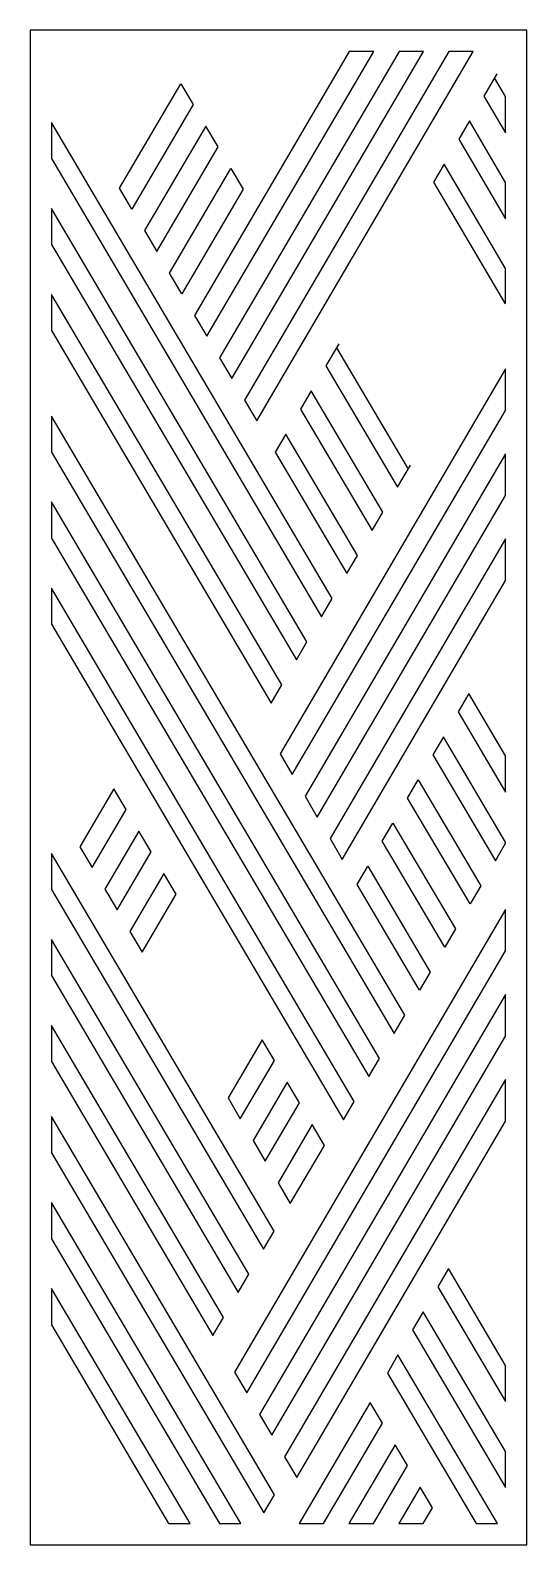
# Model space of a CAD drawing. Header units: millimetres. Extents: x -46 to 1046, y -46 to 3287.
import ezdxf

# ---------------------------------------------------------------- set-up
doc = ezdxf.new("R2010")
doc.units = ezdxf.units.MM
doc.layers.get('0').update_dxf_attribs({"color": 160})

msp = doc.modelspace()

# ---------------------------------------------------------------- linework, layer by layer
msp.add_line((627.7, 2588.6), (785.3, 2321.4))
for points in [[(-46.4, -46.4), (1046.4, -46.4), (1046.4, 3287.4), (-46.4, 3287.4)], [(709.5, 3241), (655.8, 3241), (315.3, 2659.8), (342.3, 2614.1)], [(765.5, 3241), (370.3, 2566.5), (397.3, 2520.8), (819.2, 3241)], [(875.1, 3241), (425.3, 2473.2), (452.3, 2427.5), (928.8, 3241)], [(150.3, 2939.6), (285, 3169.6), (312, 3123.9), (177.2, 2893.9)], [(0, 3004.9), (594.9, 1996.4), (618.4, 2036.4), (0, 3084.6)], [(205.3, 2846.3), (232.2, 2800.6), (367, 3030.6), (340, 3076.3)], [(1000, 2952.2), (920.1, 3087.7), (896.6, 3047.7), (1000, 2872.5)], [(287.2, 2707.3), (260.3, 2753), (395, 2983), (422, 2937.3)], [(1000, 2687.8), (1000, 2762.9), (864.4, 2992.7), (841, 2952.7), (998.6, 2685.5)], [(0, 2815.6), (539.3, 1901.4), (562.7, 1941.4), (0, 2895.3)], [(0, 2626.2), (483.6, 1806.3), (507.1, 1846.4), (0, 2705.9)], [(1000, 2450.4), (1000, 2542.1), (503.5, 1694.5), (530.4, 1648.8)], [(548.6, 2453.6), (706.3, 2186.4), (729.7, 2226.4), (572, 2493.6)], [(0, 2438.3), (0, 2358.6), (754.7, 1079.2), (778.1, 1119.2)], [(493, 2358.6), (650.6, 2091.4), (674, 2131.4), (516.4, 2398.6)], [(1000, 2354.9), (558.5, 1601.2), (585.4, 1555.5), (1000, 2263.2)], [(0, 2169.2), (699, 984.2), (722.5, 1024.2), (0, 2249)], [(1000, 2167.7), (613.5, 1507.9), (640.4, 1462.2), (1000, 2076)], [(0, 2059.6), (0, 1979.9), (643.4, 889.2), (666.8, 929.2)], [(1000, 1689.9), (918.9, 1827.4), (895.5, 1787.4), (1000, 1610.1)], [(1000, 1498), (1000, 1500.5), (863.2, 1732.4), (839.8, 1692.4), (977.3, 1459.3)], [(945.1, 1404.3), (921.7, 1364.3), (784.2, 1597.3), (807.6, 1637.3)], [(164.7, 1572.2), (137.8, 1617.9), (62.8, 1489.9), (89.8, 1444.2)], [(866, 1269.2), (728.5, 1502.3), (751.9, 1542.3), (889.4, 1309.2)], [(117.8, 1396.7), (144.8, 1351), (219.7, 1479), (192.8, 1524.7)], [(0, 1475.5), (0, 1395.8), (467, 604.1), (490.4, 644.1)], [(810.3, 1174.2), (672.8, 1407.3), (696.3, 1447.3), (833.8, 1214.2)], [(172.8, 1303.4), (199.8, 1257.7), (274.8, 1385.7), (247.8, 1431.4)], [(1000, 1352.3), (403.2, 333.5), (430.2, 287.8), (1000, 1260.6)], [(0, 1206.4), (411.3, 509.1), (434.8, 549.1), (0, 1286.1)], [(1000, 1165.1), (458.2, 240.3), (485.2, 194.6), (1000, 1073.4)], [(0, 1017.1), (355.7, 414.1), (379.1, 454.1), (0, 1096.8)], [(490.9, 1019.3), (463.9, 1065), (389, 937), (415.9, 891.3)], [(444, 843.8), (470.9, 798.1), (545.9, 926), (519, 971.7)], [(1000, 977.9), (513.2, 147), (540.2, 101.3), (1000, 886.2)], [(0, 816.4), (467.7, 23.5), (491.2, 63.5), (0, 896.2)], [(499, 750.5), (525.9, 704.8), (600.9, 832.8), (574, 878.5)], [(369.9, 0), (416.9, 0), (0, 706.8), (0, 627.1)], [(1000, 348.3), (874.3, 561.4), (850.9, 521.4), (1000, 268.6)], [(258.2, 0), (305.2, 0), (0, 517.4), (0, 437.7)], [(1000, 79.3), (1000, 159), (818.6, 466.4), (795.2, 426.4)], [(982.1, 0), (763, 371.4), (739.6, 331.4), (935.1, 0)], [(599.1, 0), (728.8, 221.3), (701.8, 267), (545.4, 0)], [(708.8, 0), (783.8, 128), (756.8, 173.7), (655.1, 0)], [(764.7, 0), (818.4, 0), (838.8, 34.8), (811.9, 80.5)]]:
    msp.add_lwpolyline(points, close=True)
for points in [[(980.7, 3191.2), (952.3, 3142.7), (1000, 3061.8), (1000, 3141.6), (975.7, 3182.7)], [(632.7, 2597.1), (604.3, 2548.6), (761.9, 2281.4), (790.3, 2329.8)]]:
    msp.add_lwpolyline(points)

doc.saveas('drawing.dxf')
